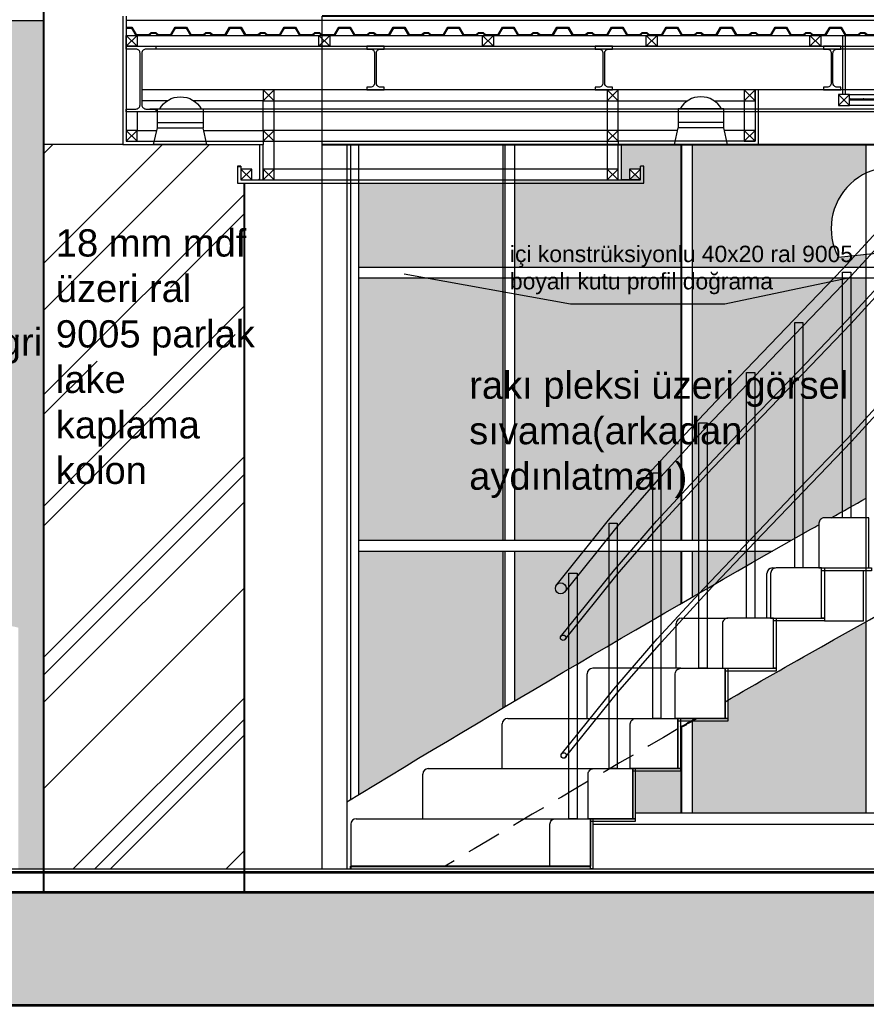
# Model space of a CAD drawing. Header units: millimetres. Extents: x 54215 to 67697, y 23496 to 56611.
# Drawn here: x 56746.5 to 57056.9, y 42727.5 to 43088.7 of the extents above; entities that cross this region are included whole.
import ezdxf

# ---------------------------------------------------------------- set-up
doc = ezdxf.new("R2010")
doc.units = ezdxf.units.MM
doc.linetypes.add('DASHED', pattern=[19.05, 12.7, -6.35])
for name, color, linetype, lineweight in [('- 0.25', 43, 'Continuous', 25), ('no3_ahsap gorunus arka ince', 53, 'Continuous', 15), ('no3_ahsap gorunus on ince', 32, 'Continuous', 13), ('no3_cam gorunus arka', 140, 'Continuous', 13), ('no3_duvar kaplama', 8, 'Continuous', 0), ('no3_duvar mevcut', 4, 'Continuous', 35), ('no3_döşeme kaplama', 8, 'Continuous', 0), ('no3_döşeme kaplama trimli', 8, 'Continuous', 0), ('no3_kutu profil gorunus', 8, 'Continuous', 0), ('no3_kutuprofil kesit', 74, 'Continuous', 18), ('no3_tavan aydınlatma', 50, 'Continuous', 13), ('no3_tefriş arka ince', 65, 'Continuous', 13), ('no3_yazı duvar', 152, 'Continuous', 0), ('t_ahsap', 25, 'Continuous', 20), ('t_tarama', 251, 'Continuous', 20)]:
    doc.layers.add(name, color=color, linetype=linetype, lineweight=lineweight)
doc.layers.add('0 rölöve', color=7, linetype='Continuous', true_color=0xf1380e)
doc.layers.add('no3_alçıpan kesit', color=7, linetype='Continuous', lineweight=20, true_color=0xf5003d)
doc.layers.add('no3_tefriş ön ince', color=7, linetype='Continuous', lineweight=18, true_color=0x8c1aff)
doc.styles.get("Standard").update_dxf_attribs({"font": 'arial.ttf'})

# ---------------------------------------------------------------- blocks, each defined once
blk = doc.blocks.new('tttt')
at = {"layer": 'no3_tavan aydınlatma'}
for p, q in [((1863.51, 4802.4), (1846.81, 4802.4)), ((1846.81, 4802.4), (1846.81, 4797.4)), ((1863.51, 4797.4), (1863.51, 4802.4)), ((1845.41, 4789.31), (1846.81, 4795.4)), ((1863.51, 4797.4), (1846.81, 4797.4)), ((1846.81, 4797.4), (1846.81, 4795.4)), ((1863.51, 4795.4), (1846.81, 4795.4)), ((1863.51, 4795.4), (1863.51, 4797.4)), ((1864.91, 4789.31), (1863.51, 4795.4)), ((1845.41, 4789.31), (1864.91, 4789.31))]:
    blk.add_line(p, q, dxfattribs=at)
blk.add_arc((1855.08, 4798.02), 8.79, 29.8912, 150.1088, dxfattribs=at)
blk = doc.blocks.new('çesan tavanbıdı')
at = {"layer": 'no3_kutu profil gorunus'}
for p, q in [((1977.78, 4837.69), (1977.78, 4859.38)), ((1978.78, 4837.69), (1978.78, 4859.38)), ((2072.08, 4837.69), (2072.08, 4859.38)), ((2073.08, 4837.69), (2073.08, 4859.38)), ((1980.28, 4837.69), (2070.58, 4837.69)), ((2070.58, 4835.99), (1980.28, 4835.99)), ((2070.58, 4835.69), (1980.28, 4835.69)), ((2070.58, 4833.69), (1980.28, 4833.69))]:
    blk.add_line(p, q, dxfattribs=at)
for centre in [(1980.43, 4836.14), (1985.43, 4836.14), (1990.43, 4836.14), (1995.43, 4836.14), (2000.43, 4836.14), (2005.43, 4836.14), (2010.43, 4836.14), (2015.43, 4836.14), (2020.43, 4836.14), (2025.43, 4836.14), (2030.43, 4836.14), (2035.43, 4836.14), (2040.43, 4836.14), (2045.43, 4836.14), (2050.43, 4836.14), (2055.43, 4836.14), (2060.43, 4836.14), (2065.43, 4836.14), (2070.43, 4836.14)]:
    blk.add_circle(centre, 0.15, dxfattribs=at)
at = {"layer": 'no3_kutuprofil kesit'}
for p, q in [((1976.28, 4833.69), (1980.28, 4837.69)), ((1980.28, 4833.69), (1976.28, 4837.69)), ((2070.58, 4833.69), (2074.58, 4837.69)), ((2074.58, 4833.69), (2070.58, 4837.69))]:
    blk.add_line(p, q, dxfattribs=at)
for points in [[(1976.28, 4833.69), (1980.28, 4833.69), (1980.28, 4837.69), (1976.28, 4837.69)], [(2070.58, 4833.69), (2074.58, 4833.69), (2074.58, 4837.69), (2070.58, 4837.69)]]:
    blk.add_lwpolyline(points, close=True, dxfattribs=at)
blk = doc.blocks.new('50ad')
at = {"layer": 't_ahsap'}
blk.add_lwpolyline([(826.37, -8720.73), (784.92, -8725.1)], dxfattribs=at)
blk.add_arc((804.76, -8714.48), 22.5, 343.8826, 208.1494, dxfattribs=at)
at = {"layer": 't_tarama'}
blk.add_lwpolyline([(803.73, -8666.96), (803.73, -8692)], dxfattribs=at)

msp = doc.modelspace()

# ---------------------------------------------------------------- hatches: boundary and pattern name
at = {"layer": 'no3_cam gorunus arka'}
h = msp.add_hatch(dxfattribs=at)
h.set_pattern_fill('AR-RROOF', color=252, scale=2, angle=45, style=0)
h.set_pattern_definition([(45, (43807.66, 19545.5), (43.10523, 114.94728), [762, -101.6, 254, -50.8]), (45, (43837.475, 19611.235), (-83.69599, 11.85394), [152.4, -16.764, 304.8, -38.1]), (45, (43795.09, 19593.993), (162.72224, 210.856414), [406.4, -71.12, 203.2, -50.8])])
h.paths.add_polyline_path([(56834.602, 43035.187), (56834.602, 43042.956), (56815.152, 43042.956), (56795.652, 43042.956), (56790.802, 43042.956), (56784.402, 43042.956), (56755.309, 43042.956), (56755.309, 42777.456), (56828.809, 42777.456), (56828.809, 43028.787), (56826.402, 43028.787), (56826.402, 43034.987), (56826.402, 43035.187), (56826.602, 43034.987), (56827.602, 43034.987), (56827.602, 43033.987), (56831.602, 43033.987), (56831.602, 43029.987), (56834.602, 43029.987)])
h.paths.add_polyline_path([(56682.413, 43013.964), (56755.448, 43013.964), (56755.448, 42940.751), (56682.413, 42940.751)], flags=24)
h = msp.add_hatch(color=252, dxfattribs=at)
h.set_gradient(color1=(214, 214, 214), color2=(255, 255, 0), centered=1)
h.paths.add_polyline_path([(57017.339, 43042.956), (57006.089, 43042.956), (56993.214, 43042.956), (56993.214, 42998.056), (57056.919, 42998.056), (57056.919, 43002.651), (57046.694, 43001.573, -0.4288779), (57056.919, 43032.531), (57056.919, 43042.956)])
h.paths.add_polyline_path([(56924.775, 43008.872), (57052.682, 43008.872), (57052.682, 42984.968), (56924.775, 42984.968)], flags=24)
h = msp.add_hatch(color=252, dxfattribs=at)
h.set_gradient(color1=(214, 214, 214), color2=(255, 255, 0), centered=1)
h.paths.add_polyline_path([(56988.992, 43042.956), (56986.589, 43042.956), (56967.139, 43042.956), (56967.139, 43029.987), (56965.939, 43029.987), (56961.939, 43029.987), (56928.104, 43029.987), (56928.104, 43028.787), (56975.339, 43028.787), (56975.339, 43034.987), (56974.139, 43034.987), (56974.139, 43033.987), (56974.139, 43029.987), (56972.139, 43031.987), (56970.139, 43029.987), (56970.139, 43033.987), (56974.139, 43033.987), (56974.139, 43034.987), (56975.339, 43034.987), (56975.339, 43028.787), (56928.104, 43028.787), (56928.104, 42998.056), (56988.992, 42998.056)])
h = msp.add_hatch(color=252, dxfattribs=at)
h.set_gradient(color1=(214, 214, 214), color2=(255, 255, 0), centered=1)
h.paths.add_polyline_path([(57049.025, 42998.056, -0.0469859), (57046.694, 43001.573, -0.4288779), (57056.919, 43032.531), (57056.919, 43042.956), (57017.339, 43042.956), (57006.089, 43042.956), (56993.214, 43042.956), (56993.214, 42998.056)])
h = msp.add_hatch(color=252, dxfattribs=at)
h.set_gradient(color1=(214, 214, 214), color2=(255, 255, 0), centered=1)
h.paths.add_polyline_path([(56923.768, 43028.787), (56870.897, 43028.787), (56870.897, 42998.056), (56923.768, 42998.056)])
h = msp.add_hatch(color=252, dxfattribs=at)
h.set_gradient(color1=(214, 214, 214), color2=(255, 255, 0), centered=1)
h.paths.add_polyline_path([(56870.897, 42994.056), (56870.897, 42897.958), (56923.768, 42897.958), (56923.768, 42994.056)])
h = msp.add_hatch(color=252, dxfattribs=at)
h.set_gradient(color1=(214, 214, 214), color2=(255, 255, 0), centered=1)
h.paths.add_polyline_path([(56928.104, 42994.056), (56928.104, 42897.958), (56988.992, 42897.958), (56988.992, 42994.056)])
h = msp.add_hatch(color=252, dxfattribs=at)
h.set_gradient(color1=(214, 214, 214), color2=(255, 255, 0), centered=1)
h.paths.add_polyline_path([(56993.214, 42994.056), (56993.214, 42897.958), (57029.56, 42897.958, -0.0003108), (57036.547, 42901.925, 0.000115), (57039.555, 42903.608), (57039.555, 42904.132, -0.4142136), (57041.555, 42906.132), (57044.058, 42906.132, 0.0004801), (57056.919, 42913.363), (57056.919, 42994.056)])
h = msp.add_hatch(color=252, dxfattribs=at)
h.set_gradient(color1=(214, 214, 214), color2=(255, 255, 0), centered=1)
h.paths.add_polyline_path([(56870.897, 42893.958), (56870.897, 42804.74, -0.0023852), (56923.768, 42836.48), (56923.768, 42893.958)])
h = msp.add_hatch(color=252, dxfattribs=at)
h.set_gradient(color1=(214, 214, 214), color2=(255, 255, 0), centered=1)
h.paths.add_polyline_path([(56928.104, 42893.958), (56928.104, 42839.052, -0.002729), (56988.992, 42874.699), (56988.992, 42893.958)])
h = msp.add_hatch(color=252, dxfattribs=at)
h.set_gradient(color1=(214, 214, 214), color2=(255, 255, 0), centered=1)
h.paths.add_polyline_path([(56993.214, 42877.138, -0.0013074), (57022.535, 42893.958), (56993.214, 42893.958)])
h = msp.add_hatch(color=252, dxfattribs=at)
h.set_gradient(color1=(214, 214, 214), color2=(255, 255, 0), centered=1)
h.paths.add_polyline_path([(57056.919, 42797.86), (57056.919, 42868.126, -0.0006284), (57040.473, 42858.898, 0.0015302), (57006.159, 42839.307), (57006.159, 42832.603), (57006.159, 42831.603), (56993.214, 42831.603), (56993.214, 42797.86)])
h = msp.add_hatch(color=252, dxfattribs=at)
h.set_gradient(color1=(214, 214, 214), color2=(255, 255, 0), centered=1)
h.paths.add_polyline_path([(56988.821, 42829.302), (56988.821, 42814.221), (56988.821, 42813.221), (56972.197, 42813.221), (56972.197, 42797.86), (56988.992, 42797.86), (56988.992, 42829.401, 0.0000075)])
at = {"layer": 'no3_duvar kaplama'}
h = msp.add_hatch(dxfattribs=at)
h.set_pattern_fill('JIS_STN_2.5', color=256, scale=3)
h.set_pattern_definition([(45, (43807.661, 19545.4995), (-5.3033009, 5.3033009), []), (45, (43812.956, 19545.4995), (-5.3033009, 5.3033009), [3.6, -1.5])])
h.paths.add_polyline_path([(56962.143, 43363.956), (56962.143, 43323.956), (56978.143, 43323.956), (56978.143, 43363.956), (57083.143, 43363.956), (57083.143, 43323.956), (57099.143, 43323.956), (57099.143, 43363.956), (57204.143, 43363.956), (57204.143, 43323.956), (57220.143, 43323.956), (57220.143, 43363.956), (57325.143, 43363.956), (57325.143, 43323.956), (57409.143, 43323.956), (57409.143, 43363.956), (57545.809, 43363.956), (57545.809, 43323.956), (57592.309, 43323.956), (57592.309, 42768.956), (57578.309, 42768.956), (56093.309, 42768.956), (56093.309, 42772.956), (56093.309, 42777.456), (55471.809, 42777.456), (55471.809, 42759.956), (55441.809, 42759.956), (55441.809, 42742.456), (55411.809, 42742.456), (55411.809, 42737.456), (55313.583, 42737.456), (55313.583, 42727.456), (57631.659, 42727.456), (57631.659, 43409.456), (55583.309, 43409.456), (55583.309, 43309.456), (56083.309, 43309.456), (56083.309, 43323.956), (56093.309, 43323.956), (56143.643, 43323.956), (56143.643, 43363.956), (56248.643, 43363.956), (56248.643, 43323.956), (56264.643, 43323.956), (56264.643, 43363.956), (56369.643, 43363.956), (56369.643, 43323.956), (56385.643, 43323.956), (56385.643, 43363.956), (56490.643, 43363.956), (56490.643, 43326.338), (56506.643, 43326.338), (56506.643, 43363.956), (56611.643, 43363.956), (56611.643, 43323.956), (56627.643, 43323.956), (56627.643, 43363.956), (56732.643, 43363.956), (56732.643, 43323.956), (56740.643, 43323.956), (56748.643, 43323.956), (56748.643, 43363.956), (56786.643, 43363.956), (56786.643, 43323.956), (56857.143, 43323.956), (56857.143, 43363.956)])
h.paths.add_polyline_path([(55219.701, 42730.389), (55357.699, 42730.389), (55357.699, 42768.808), (55219.701, 42768.808)], flags=9)
h = msp.add_hatch(dxfattribs=at)
h.set_pattern_fill('AR-SAND', color=256, scale=0.25, style=0)
h.set_pattern_definition([(37.5, (43807.661, 19545.499), (-0.400008, 12.235331), [0, -9.652, 0, -10.795, 0, -10.31875]), (7.5, (43807.66, 19545.5), (11.238082, 17.920628), [0, -5.207, 0, -8.6995, 0, -3.33375]), (327.5, (43799.85, 19545.499), (19.7748093, 0.0359296), [0, -3.175, 0, -11.43, 0, -14.9225]), (317.5, (43799.85, 19545.5), (19.088911, 5.573233), [0, -1.5875, 0, -7.493, 0, -8.5725])])
h.paths.add_polyline_path([(56755.309, 43042.956), (56755.309, 43088.461), (56674.503, 43088.461), (56674.503, 42876.579), (56543.119, 42876.579), (56543.119, 43088.461), (56492.35, 43088.461), (56492.35, 42876.579), (56360.965, 42876.579), (56360.965, 43088.461), (56311.049, 43088.461), (56311.049, 42876.579), (56179.665, 42876.579), (56179.665, 43088.461), (56147.109, 43088.461), (56147.109, 42864.069, -0.0295303), (56152.544, 42865.852, -0.1297088), (56177.274, 42865.852, -0.1297088), (56202.005, 42865.852, -0.1297088), (56226.735, 42865.852, -0.1297088), (56251.465, 42865.852, -0.1297088), (56276.196, 42865.852, -0.1297088), (56300.926, 42865.852, -0.1297088), (56325.657, 42865.852, -0.1297088), (56350.387, 42865.852, -0.1297088), (56375.117, 42865.852, -0.1297088), (56399.848, 42865.852, -0.1297088), (56424.578, 42865.852, -0.1297088), (56449.309, 42865.852, -0.1297088), (56474.039, 42865.852, -0.1297088), (56498.77, 42865.852, -0.1297088), (56523.5, 42865.852, -0.1297088), (56548.23, 42865.852, -0.1297088), (56572.961, 42865.852, -0.1297088), (56597.691, 42865.852, -0.1297088), (56622.422, 42865.852, -0.1297088), (56647.152, 42865.852, -0.1297088), (56671.883, 42865.852, -0.1297088), (56696.613, 42865.852, -0.1297088), (56721.343, 42865.852, -0.1297088), (56746.074, 42865.852), (56746.074, 42820.947), (56746.074, 42815.947), (56746.074, 42807.14), (56746.074, 42806.64), (56746.074, 42803.051), (56746.074, 42782.456), (56746.074, 42777.456), (56755.309, 42777.456)])

# ---------------------------------------------------------------- linework, layer by layer
at = {"layer": '- 0.25'}
for p, q in [((56755.309, 43323.956), (56755.309, 42768.956)), ((56828.809, 43028.787), (56828.809, 42768.956))]:
    msp.add_line(p, q, dxfattribs=at)
for p, q in [((57017.339, 43042.956), (57220.809, 43042.956)), ((56867.921, 42777.456), (56867.921, 42778.456)), ((56867.921, 42778.456), (56940.956, 42778.456)), ((56940.956, 42778.456), (56955.798, 42778.456))]:
    msp.add_line(p, q)
msp.add_lwpolyline([(56857.43, 43042.956), (57271.688, 43042.956), (57271.688, 43089.956), (56857.43, 43089.956)])
msp.add_lwpolyline([(56988.821, 42829.302, -0.0002553), (56994.528, 42832.603)], format="xyb")
at = {"layer": '0 rölöve'}
msp.add_line((56826.402, 43034.987), (56827.602, 43034.987), dxfattribs=at)
at = {"layer": 'no3_ahsap gorunus arka ince'}
for p, q in [((57020.517, 42869.368), (57020.517, 42885.75)), ((57022.517, 42887.75), (57023.657, 42887.75)), ((56987.187, 42850.985), (56987.187, 42867.368)), ((56989.187, 42869.368), (57006.184, 42869.368)), ((56954.604, 42832.603), (56954.604, 42848.985)), ((56988.91, 42850.985), (56956.604, 42850.985)), ((56923.444, 42814.221), (56923.444, 42830.603)), ((56925.444, 42832.603), (56972.391, 42832.603)), ((56894.349, 42795.838), (56894.349, 42812.221)), ((56896.349, 42814.221), (56956.966, 42814.221)), ((56869.921, 42795.838), (56956.63, 42795.838)), ((56867.921, 42793.838), (56867.921, 42777.456))]:
    msp.add_line(p, q, dxfattribs=at)
for centre in [(57022.517, 42885.75), (56989.187, 42867.368), (56956.604, 42848.985), (56925.444, 42830.603), (56896.349, 42812.221), (56869.921, 42793.838)]:
    msp.add_arc(centre, 2, 90, 180, dxfattribs=at)
at = {"layer": 'no3_ahsap gorunus on ince'}
msp.add_line((56147.109, 43088.461), (56755.309, 43088.461), dxfattribs=at)
for points in [[(57039.555, 42887.75), (57057.883, 42887.75), (57057.883, 42906.132), (57041.555, 42906.132, 0.4142136), (57039.555, 42904.132)], [(57021.848, 42869.368), (57040.546, 42869.368), (57040.546, 42887.75), (57023.848, 42887.75, 0.4142136), (57021.848, 42885.75)], [(57004.184, 42850.985), (57022.854, 42850.985), (57022.854, 42869.368), (57006.184, 42869.368, 0.4142136), (57004.184, 42867.368)], [(56988.91, 42850.985), (57005.172, 42850.985), (57005.172, 42832.603), (56986.91, 42832.603), (56986.91, 42848.985, -0.4142136)], [(56972.391, 42832.603), (56987.866, 42832.603), (56987.866, 42814.221), (56970.391, 42814.221), (56970.391, 42830.603, -0.4142136)], [(56956.966, 42814.221), (56971.294, 42814.221), (56971.294, 42795.838), (56954.966, 42795.838), (56954.966, 42812.221, -0.4142136)], [(56942.956, 42795.838), (56955.798, 42795.838), (56955.798, 42778.456), (56940.956, 42778.456), (56940.956, 42793.838, -0.4142136)]]:
    msp.add_lwpolyline(points, format="xyb", close=True, dxfattribs=at)
at = {"layer": 'no3_alçıpan kesit'}
for p, q in [((56835.802, 43044.156), (56835.802, 43042.956)), ((56965.939, 43044.156), (56965.939, 43042.956)), ((56834.602, 43029.987), (56834.602, 43042.956)), ((56835.802, 43029.987), (56835.802, 43042.956)), ((56965.939, 43029.987), (56965.939, 43042.956)), ((56967.139, 43029.987), (56967.139, 43042.956)), ((56975.339, 43034.987), (56974.139, 43034.987)), ((56974.139, 43029.987), (56967.139, 43029.987))]:
    msp.add_line(p, q, dxfattribs=at)
for points in [[(56784.402, 43089.956), (56784.402, 43042.956), (56835.802, 43042.956)], [(56785.602, 43089.956), (56785.602, 43044.156), (56835.802, 43044.156)], [(57017.339, 43062.956), (57017.339, 43042.956), (56965.939, 43042.956)], [(57016.139, 43062.956), (57016.139, 43044.156), (56965.939, 43044.156)], [(56826.402, 43034.987), (56826.402, 43028.787), (56975.339, 43028.787), (56975.339, 43034.987)], [(56827.602, 43034.987), (56827.602, 43029.987), (56974.139, 43029.987), (56974.139, 43034.987)]]:
    msp.add_lwpolyline(points, dxfattribs=at)
at = {"layer": 'no3_duvar mevcut'}
for p, q in [((56093.309, 42768.956), (57592.309, 42768.956)), ((55313.583, 42727.456), (57631.659, 42727.456))]:
    msp.add_line(p, q, dxfattribs=at)
at = {"layer": 'no3_döşeme kaplama'}
for p, q in [((57592.309, 43088.456), (56785.602, 43088.456)), ((56093.309, 42777.456), (57592.309, 42777.456)), ((56093.309, 42776.456), (57592.309, 42776.456)), ((56093.309, 42775.956), (57592.309, 42775.956))]:
    msp.add_line(p, q, dxfattribs=at)
at = {"layer": 'no3_döşeme kaplama trimli', "linetype": 'DASHED'}
msp.add_lwpolyline([(56902.575, 42778.456, -0.0038346), (56987.866, 42828.748)], format="xyb", dxfattribs=at)
at = {"layer": 'no3_kutu profil gorunus'}
for p, q in [((56785.602, 43082.956), (57220.809, 43082.956)), ((56785.602, 43078.956), (57220.809, 43078.956)), ((57209.456, 43077.936), (56796.402, 43077.936)), ((57214.526, 43062.956), (56791.332, 43062.956)), ((56797.05, 43055.976), (56794.202, 43055.976)), ((56797.05, 43054.956), (56794.202, 43054.956)), ((57209.456, 43055.976), (56796.402, 43055.976)), ((57341.309, 43054.956), (56796.402, 43054.956)), ((56987.987, 43055.976), (56813.754, 43055.976)), ((56987.987, 43054.956), (56813.754, 43054.956)), ((57016.139, 43055.976), (57004.691, 43055.976)), ((57016.139, 43054.956), (57004.691, 43054.956))]:
    msp.add_line(p, q, dxfattribs=at)
for points in [[(56943.237, 42881.378), (56962.45, 42905.317), (56978.448, 42923.7), (56995.361, 42942.082), (57012.839, 42960.464), (57030.517, 42978.847), (57048.195, 42997.229), (57065.034, 43015.611), (57081.153, 43033.994), (57096.064, 43052.376), (57109.457, 43070.759), (57121.056, 43089.141), (57130.622, 43107.523), (57137.955, 43125.906), (57142.906, 43144.288), (57142.906, 43162.67)], [(56946.343, 42878.855), (56965.556, 42902.795), (56981.554, 42921.177), (56998.467, 42939.559), (57015.945, 42957.942), (57033.623, 42976.324), (57051.301, 42994.706), (57068.14, 43013.089), (57084.259, 43031.471), (57099.17, 43049.853), (57112.563, 43068.236), (57124.162, 43086.618), (57133.728, 43105), (57141.061, 43123.383), (57146.012, 43141.765), (57146.012, 43160.148)], [(56944.852, 42862.568), (56964.065, 42886.508), (56980.063, 42904.89), (56996.976, 42923.272), (57014.453, 42941.655), (57032.132, 42960.037), (57049.81, 42978.419), (57066.649, 42996.802), (57082.768, 43015.184), (57097.678, 43033.566), (57111.072, 43051.949), (57122.671, 43070.331), (57132.236, 43088.714), (57139.57, 43107.096), (57144.521, 43125.478), (57144.521, 43143.861)], [(56946.343, 42861.433), (56965.556, 42885.372), (56981.554, 42903.754), (56998.467, 42922.137), (57015.945, 42940.519), (57033.623, 42958.901), (57051.301, 42977.284), (57068.14, 42995.666), (57084.259, 43014.048), (57099.17, 43032.431), (57112.563, 43050.813), (57124.162, 43069.195), (57133.728, 43087.578), (57141.061, 43105.96), (57146.012, 43124.342), (57146.012, 43142.725)], [(56945.09, 42819.399), (56964.303, 42843.338), (56980.301, 42861.72), (56997.214, 42880.103), (57014.692, 42898.485), (57032.37, 42916.867), (57050.048, 42935.25), (57066.887, 42953.632), (57083.007, 42972.014), (57097.917, 42990.397), (57111.31, 43008.779), (57122.909, 43027.161), (57132.475, 43045.544), (57139.809, 43063.926), (57144.759, 43082.309), (57144.759, 43100.691)], [(56946.582, 42818.263), (56965.794, 42842.202), (56981.793, 42860.584), (56998.706, 42878.967), (57016.183, 42897.349), (57033.862, 42915.732), (57051.54, 42934.114), (57068.379, 42952.496), (57084.498, 42970.879), (57099.408, 42989.261), (57112.802, 43007.643), (57124.401, 43026.026), (57133.966, 43044.408), (57141.3, 43062.79), (57146.25, 43081.173), (57146.25, 43099.555)], [(56800.57, 43058.956), (56791.332, 43058.956)], [(56813.959, 43048.156), (56835.802, 43048.156), (56835.802, 43058.956), (56810.394, 43058.956)], [(56987.782, 43048.156), (56965.939, 43048.156), (56965.939, 43058.956), (56991.347, 43058.956)], [(57001.171, 43058.956), (57012.139, 43058.956), (57012.139, 43048.156), (57004.895, 43048.156)], [(56789.602, 43054.956), (56789.602, 43048.156), (56796.845, 43048.156)]]:
    msp.add_lwpolyline(points, dxfattribs=at)
for points in [[(56839.802, 43058.956), (56961.939, 43058.956), (56961.939, 43048.156), (56839.802, 43048.156)], [(56839.802, 43044.156), (56961.939, 43044.156), (56961.939, 43033.987), (56839.802, 43033.987)], [(57051.219, 42906.132), (57048.219, 42906.132), (57048.219, 42996.132), (57051.219, 42996.132)], [(57033.697, 42887.75), (57030.697, 42887.75), (57030.697, 42977.75), (57033.697, 42977.75)], [(57016.019, 42869.368), (57013.019, 42869.368), (57013.019, 42959.368), (57016.019, 42959.368)], [(56998.541, 42850.985), (56995.541, 42850.985), (56995.541, 42940.985), (56998.541, 42940.985)], [(56981.628, 42832.603), (56978.628, 42832.603), (56978.628, 42922.603), (56981.628, 42922.603)], [(56965.63, 42814.221), (56962.63, 42814.221), (56962.63, 42904.221), (56965.63, 42904.221)], [(56950.877, 42795.838), (56947.877, 42795.838), (56947.877, 42885.838), (56950.877, 42885.838)]]:
    msp.add_lwpolyline(points, close=True, dxfattribs=at)
for centre, radius in [((56944.917, 42880.281), 2), ((56945.787, 42862.181), 1), ((56946.025, 42819.012), 1)]:
    msp.add_circle(centre, radius, dxfattribs=at)
at = {"layer": 'no3_kutuprofil kesit'}
for p, q in [((56785.602, 43082.956), (56789.602, 43078.956)), ((56789.602, 43082.956), (56785.602, 43078.956)), ((56785.602, 43082.956), (56789.602, 43078.956)), ((56789.602, 43082.956), (56785.602, 43078.956)), ((56856.256, 43082.956), (56860.256, 43078.956)), ((56860.256, 43082.956), (56856.256, 43078.956)), ((56916.256, 43082.956), (56920.256, 43078.956)), ((56920.256, 43082.956), (56916.256, 43078.956)), ((56976.256, 43082.956), (56980.256, 43078.956)), ((56980.256, 43082.956), (56976.256, 43078.956)), ((57036.256, 43082.956), (57040.256, 43078.956)), ((57040.256, 43082.956), (57036.256, 43078.956)), ((56835.802, 43058.956), (56839.802, 43062.956)), ((56839.802, 43058.956), (56835.802, 43062.956)), ((56961.939, 43058.956), (56965.939, 43062.956)), ((56965.939, 43058.956), (56961.939, 43062.956)), ((57012.139, 43058.956), (57016.139, 43062.956)), ((57016.139, 43058.956), (57012.139, 43062.956)), ((56785.602, 43044.156), (56789.602, 43048.156)), ((56789.602, 43044.156), (56785.602, 43048.156)), ((56835.802, 43044.156), (56839.802, 43048.156)), ((56839.802, 43044.156), (56835.802, 43048.156)), ((56961.939, 43044.156), (56965.939, 43048.156)), ((56965.939, 43044.156), (56961.939, 43048.156)), ((57012.139, 43044.156), (57016.139, 43048.156)), ((57016.139, 43044.156), (57012.139, 43048.156)), ((56866.585, 42777.456), (56866.585, 43042.956)), ((56867.921, 42802.933), (56867.921, 43042.956)), ((56870.897, 42804.74), (56870.897, 43042.956)), ((56923.768, 42897.958), (56923.768, 43042.956)), ((56924.465, 42897.958), (56924.465, 43042.956)), ((56928.104, 42897.958), (56928.104, 43042.956)), ((56988.992, 42897.958), (56988.992, 43042.956)), ((56989.247, 42897.958), (56989.247, 43042.956)), ((56993.214, 42897.958), (56993.214, 43042.956)), ((57056.919, 42797.86), (57056.919, 43042.956)), ((57056.919, 43027.269), (57056.919, 43042.956)), ((56827.602, 43029.987), (56831.602, 43033.987)), ((56831.602, 43029.987), (56827.602, 43033.987)), ((56835.802, 43029.987), (56839.802, 43033.987)), ((56839.802, 43029.987), (56835.802, 43033.987)), ((56961.939, 43029.987), (56965.939, 43033.987)), ((56965.939, 43029.987), (56961.939, 43033.987)), ((56970.139, 43029.987), (56974.139, 43033.987)), ((56974.139, 43029.987), (56970.139, 43033.987)), ((56870.897, 42998.056), (57118.115, 42998.056)), ((56870.897, 42994.056), (57116.115, 42994.056)), ((56870.897, 42897.958), (57029.56, 42897.958)), ((56870.869, 42893.958), (57022.535, 42893.958)), ((56923.768, 42836.48), (56923.768, 42893.958)), ((56924.465, 42836.894), (56924.465, 42893.958)), ((56928.104, 42839.052), (56928.104, 42893.958)), ((56988.992, 42874.699), (56988.992, 42893.958)), ((56989.247, 42874.847), (56989.247, 42893.958)), ((56993.214, 42877.138), (56993.214, 42893.958)), ((56993.214, 42797.86), (56993.214, 42831.844)), ((56988.992, 42797.86), (56988.992, 42829.401)), ((56989.247, 42797.86), (56989.247, 42829.549)), ((57257.988, 42797.86), (56972.197, 42797.86)), ((56956.63, 42793.86), (57257.988, 42793.86))]:
    msp.add_line(p, q, dxfattribs=at)
for points in [[(56785.602, 43085.956), (56787.702, 43085.956), (56789.302, 43083.256), (56793.902, 43083.256), (56794.802, 43084.056), (56796.402, 43084.056), (56797.302, 43083.256), (56801.902, 43083.256), (56803.502, 43085.956), (56805.602, 43085.956)], [(56785.602, 43085.656), (56787.531, 43085.656), (56789.131, 43082.956), (56794.016, 43082.956), (56794.916, 43083.756), (56796.288, 43083.756), (56797.188, 43082.956), (56802.073, 43082.956), (56803.673, 43085.656), (56805.602, 43085.656)], [(56805.602, 43085.956), (56807.702, 43085.956), (56809.302, 43083.256), (56813.902, 43083.256), (56814.802, 43084.056), (56816.402, 43084.056), (56817.302, 43083.256), (56821.902, 43083.256), (56823.502, 43085.956), (56825.602, 43085.956)], [(56805.602, 43085.656), (56807.531, 43085.656), (56809.131, 43082.956), (56814.016, 43082.956), (56814.916, 43083.756), (56816.288, 43083.756), (56817.188, 43082.956), (56822.073, 43082.956), (56823.673, 43085.656), (56825.602, 43085.656)], [(56825.602, 43085.956), (56827.702, 43085.956), (56829.302, 43083.256), (56833.902, 43083.256), (56834.802, 43084.056), (56836.402, 43084.056), (56837.302, 43083.256), (56841.902, 43083.256), (56843.502, 43085.956), (56845.602, 43085.956)], [(56825.602, 43085.656), (56827.531, 43085.656), (56829.131, 43082.956), (56834.016, 43082.956), (56834.916, 43083.756), (56836.288, 43083.756), (56837.188, 43082.956), (56842.073, 43082.956), (56843.673, 43085.656), (56845.602, 43085.656)], [(56845.602, 43085.956), (56847.702, 43085.956), (56849.302, 43083.256), (56853.902, 43083.256), (56854.802, 43084.056), (56856.402, 43084.056), (56857.302, 43083.256), (56861.902, 43083.256), (56863.502, 43085.956), (56865.602, 43085.956)], [(56845.602, 43085.656), (56847.531, 43085.656), (56849.131, 43082.956), (56854.016, 43082.956), (56854.916, 43083.756), (56856.288, 43083.756), (56857.188, 43082.956), (56862.073, 43082.956), (56863.673, 43085.656), (56865.602, 43085.656)], [(56865.602, 43085.956), (56867.702, 43085.956), (56869.302, 43083.256), (56873.902, 43083.256), (56874.802, 43084.056), (56876.402, 43084.056), (56877.302, 43083.256), (56881.902, 43083.256), (56883.502, 43085.956), (56885.602, 43085.956)], [(56865.602, 43085.656), (56867.531, 43085.656), (56869.131, 43082.956), (56874.016, 43082.956), (56874.916, 43083.756), (56876.288, 43083.756), (56877.188, 43082.956), (56882.073, 43082.956), (56883.673, 43085.656), (56885.602, 43085.656)], [(56885.602, 43085.956), (56887.702, 43085.956), (56889.302, 43083.256), (56893.902, 43083.256), (56894.802, 43084.056), (56896.402, 43084.056), (56897.302, 43083.256), (56901.902, 43083.256), (56903.502, 43085.956), (56905.602, 43085.956)], [(56885.602, 43085.656), (56887.531, 43085.656), (56889.131, 43082.956), (56894.016, 43082.956), (56894.916, 43083.756), (56896.288, 43083.756), (56897.188, 43082.956), (56902.073, 43082.956), (56903.673, 43085.656), (56905.602, 43085.656)], [(56905.602, 43085.956), (56907.702, 43085.956), (56909.302, 43083.256), (56913.902, 43083.256), (56914.802, 43084.056), (56916.402, 43084.056), (56917.302, 43083.256), (56921.902, 43083.256), (56923.502, 43085.956), (56925.602, 43085.956)], [(56905.602, 43085.656), (56907.531, 43085.656), (56909.131, 43082.956), (56914.016, 43082.956), (56914.916, 43083.756), (56916.288, 43083.756), (56917.188, 43082.956), (56922.073, 43082.956), (56923.673, 43085.656), (56925.602, 43085.656)], [(56925.602, 43085.956), (56927.702, 43085.956), (56929.302, 43083.256), (56933.902, 43083.256), (56934.802, 43084.056), (56936.402, 43084.056), (56937.302, 43083.256), (56941.902, 43083.256), (56943.502, 43085.956), (56945.602, 43085.956)], [(56925.602, 43085.656), (56927.531, 43085.656), (56929.131, 43082.956), (56934.016, 43082.956), (56934.916, 43083.756), (56936.288, 43083.756), (56937.188, 43082.956), (56942.073, 43082.956), (56943.673, 43085.656), (56945.602, 43085.656)], [(56945.602, 43085.956), (56947.702, 43085.956), (56949.302, 43083.256), (56953.902, 43083.256), (56954.802, 43084.056), (56956.402, 43084.056), (56957.302, 43083.256), (56961.902, 43083.256), (56963.502, 43085.956), (56965.602, 43085.956)], [(56945.602, 43085.656), (56947.531, 43085.656), (56949.131, 43082.956), (56954.016, 43082.956), (56954.916, 43083.756), (56956.288, 43083.756), (56957.188, 43082.956), (56962.073, 43082.956), (56963.673, 43085.656), (56965.602, 43085.656)], [(56965.602, 43085.956), (56967.702, 43085.956), (56969.302, 43083.256), (56973.902, 43083.256), (56974.802, 43084.056), (56976.402, 43084.056), (56977.302, 43083.256), (56981.902, 43083.256), (56983.502, 43085.956), (56985.602, 43085.956)], [(56965.602, 43085.656), (56967.531, 43085.656), (56969.131, 43082.956), (56974.016, 43082.956), (56974.916, 43083.756), (56976.288, 43083.756), (56977.188, 43082.956), (56982.073, 43082.956), (56983.673, 43085.656), (56985.602, 43085.656)], [(56985.602, 43085.956), (56987.702, 43085.956), (56989.302, 43083.256), (56993.902, 43083.256), (56994.802, 43084.056), (56996.402, 43084.056), (56997.302, 43083.256), (57001.902, 43083.256), (57003.502, 43085.956), (57005.602, 43085.956)], [(56985.602, 43085.656), (56987.531, 43085.656), (56989.131, 43082.956), (56994.016, 43082.956), (56994.916, 43083.756), (56996.288, 43083.756), (56997.188, 43082.956), (57002.073, 43082.956), (57003.673, 43085.656), (57005.602, 43085.656)], [(57005.602, 43085.956), (57007.702, 43085.956), (57009.302, 43083.256), (57013.902, 43083.256), (57014.802, 43084.056), (57016.402, 43084.056), (57017.302, 43083.256), (57021.902, 43083.256), (57023.502, 43085.956), (57025.602, 43085.956)], [(57005.602, 43085.656), (57007.531, 43085.656), (57009.131, 43082.956), (57014.016, 43082.956), (57014.916, 43083.756), (57016.288, 43083.756), (57017.188, 43082.956), (57022.073, 43082.956), (57023.673, 43085.656), (57025.602, 43085.656)], [(57025.602, 43085.956), (57027.702, 43085.956), (57029.302, 43083.256), (57033.902, 43083.256), (57034.802, 43084.056), (57036.402, 43084.056), (57037.302, 43083.256), (57041.902, 43083.256), (57043.502, 43085.956), (57045.602, 43085.956)], [(57025.602, 43085.656), (57027.531, 43085.656), (57029.131, 43082.956), (57034.016, 43082.956), (57034.916, 43083.756), (57036.288, 43083.756), (57037.188, 43082.956), (57042.073, 43082.956), (57043.673, 43085.656), (57045.602, 43085.656)], [(57045.602, 43085.956), (57047.702, 43085.956), (57049.302, 43083.256), (57053.902, 43083.256), (57054.802, 43084.056), (57056.402, 43084.056), (57057.302, 43083.256), (57061.902, 43083.256), (57063.502, 43085.956), (57065.602, 43085.956)], [(57045.602, 43085.656), (57047.531, 43085.656), (57049.131, 43082.956), (57054.016, 43082.956), (57054.916, 43083.756), (57056.288, 43083.756), (57057.188, 43082.956), (57062.073, 43082.956), (57063.673, 43085.656), (57065.602, 43085.656)]]:
    msp.add_lwpolyline(points, dxfattribs=at)
for points in [[(56789.602, 43082.956), (56789.602, 43078.956), (56785.602, 43078.956), (56785.602, 43082.956)], [(56789.602, 43082.956), (56789.602, 43078.956), (56785.602, 43078.956), (56785.602, 43082.956)], [(56860.256, 43082.956), (56860.256, 43078.956), (56856.256, 43078.956), (56856.256, 43082.956)], [(56920.256, 43082.956), (56920.256, 43078.956), (56916.256, 43078.956), (56916.256, 43082.956)], [(56980.256, 43082.956), (56980.256, 43078.956), (56976.256, 43078.956), (56976.256, 43082.956)], [(57040.256, 43082.956), (57040.256, 43078.956), (57036.256, 43078.956), (57036.256, 43082.956)], [(56835.802, 43058.956), (56839.802, 43058.956), (56839.802, 43062.956), (56835.802, 43062.956)], [(56961.939, 43058.956), (56965.939, 43058.956), (56965.939, 43062.956), (56961.939, 43062.956)], [(57012.139, 43058.956), (57016.139, 43058.956), (57016.139, 43062.956), (57012.139, 43062.956)], [(56785.602, 43044.156), (56789.602, 43044.156), (56789.602, 43048.156), (56785.602, 43048.156)], [(56835.802, 43044.156), (56839.802, 43044.156), (56839.802, 43048.156), (56835.802, 43048.156)], [(56961.939, 43044.156), (56965.939, 43044.156), (56965.939, 43048.156), (56961.939, 43048.156)], [(57012.139, 43044.156), (57016.139, 43044.156), (57016.139, 43048.156), (57012.139, 43048.156)], [(56827.602, 43029.987), (56831.602, 43029.987), (56831.602, 43033.987), (56827.602, 43033.987)], [(56835.802, 43029.987), (56839.802, 43029.987), (56839.802, 43033.987), (56835.802, 43033.987)], [(56961.939, 43029.987), (56965.939, 43029.987), (56965.939, 43033.987), (56961.939, 43033.987)], [(56970.139, 43029.987), (56974.139, 43029.987), (56974.139, 43033.987), (56970.139, 43033.987)], [(57040.546, 42887.75), (57041.538, 42887.75), (57041.538, 42869.368), (57040.546, 42869.368)], [(57040.546, 42887.75), (57058.846, 42887.75), (57058.846, 42886.75), (57040.546, 42886.75)], [(57022.854, 42869.368), (57023.854, 42869.368), (57023.854, 42850.985), (57022.854, 42850.985)], [(57022.854, 42869.368), (57041.538, 42869.368), (57041.538, 42868.368), (57022.854, 42868.368)], [(57005.172, 42850.985), (57006.159, 42850.985), (57006.159, 42832.603), (57005.172, 42832.603)], [(57005.172, 42850.985), (57023.854, 42850.985), (57023.854, 42849.985), (57005.172, 42849.985)], [(56987.866, 42832.603), (56988.821, 42832.603), (56988.821, 42814.221), (56987.866, 42814.221)], [(56987.866, 42832.603), (57006.159, 42832.603), (57006.159, 42831.603), (56987.866, 42831.603)], [(56971.294, 42814.221), (56972.197, 42814.221), (56972.197, 42795.838), (56971.294, 42795.838)], [(56971.294, 42814.221), (56988.821, 42814.221), (56988.821, 42813.221), (56971.294, 42813.221)], [(56955.798, 42795.838), (56956.63, 42795.838), (56956.63, 42777.456), (56955.798, 42777.456)], [(56955.798, 42795.838), (56972.197, 42795.838), (56972.197, 42794.838), (56955.798, 42794.838)]]:
    msp.add_lwpolyline(points, close=True, dxfattribs=at)
for points in [[(56790.672, 43057.476), (56790.672, 43076.436, 0.4142136), (56789.172, 43077.936), (56785.602, 43077.936), (56785.602, 43078.956), (56796.402, 43078.956), (56796.402, 43077.936), (56792.832, 43077.936, 0.4142136), (56791.332, 43076.436), (56791.332, 43057.476, 0.4142136), (56792.832, 43055.976), (56796.402, 43055.976), (56796.402, 43054.956), (56785.602, 43054.956), (56785.602, 43055.976), (56789.172, 43055.976, 0.4142136)], [(56877.293, 43065.476), (56877.293, 43076.436, -0.4142136), (56878.793, 43077.936), (56880.113, 43077.936), (56880.113, 43078.956), (56873.813, 43078.956), (56873.813, 43077.936), (56875.133, 43077.936, -0.4142136), (56876.633, 43076.436), (56876.633, 43065.476, -0.4142136), (56875.133, 43063.976), (56873.813, 43063.976), (56873.813, 43062.956), (56880.113, 43062.956), (56880.113, 43063.976), (56878.793, 43063.976, -0.4142136)], [(56961.004, 43065.476), (56961.004, 43076.436, -0.4142136), (56962.504, 43077.936), (56963.824, 43077.936), (56963.824, 43078.956), (56957.524, 43078.956), (56957.524, 43077.936), (56958.844, 43077.936, -0.4142136), (56960.344, 43076.436), (56960.344, 43065.476, -0.4142136), (56958.844, 43063.976), (56957.524, 43063.976), (56957.524, 43062.956), (56963.824, 43062.956), (56963.824, 43063.976), (56962.504, 43063.976, -0.4142136)], [(57044.714, 43065.476), (57044.714, 43076.436, -0.4142136), (57046.214, 43077.936), (57047.534, 43077.936), (57047.534, 43078.956), (57041.234, 43078.956), (57041.234, 43077.936), (57042.554, 43077.936, -0.4142136), (57044.054, 43076.436), (57044.054, 43065.476, -0.4142136), (57042.554, 43063.976), (57041.234, 43063.976), (57041.234, 43062.956), (57047.534, 43062.956), (57047.534, 43063.976), (57046.214, 43063.976, -0.4142136)]]:
    msp.add_lwpolyline(points, format="xyb", close=True, dxfattribs=at)
at = {"layer": 'no3_tefriş arka ince'}
for p, q in [((56784.402, 43042.956), (56755.309, 43042.956)), ((57055.887, 42868.368), (57055.887, 42886.75)), ((57041.538, 42868.368), (57055.887, 42868.368))]:
    msp.add_line(p, q, dxfattribs=at)
for points in [[(57005.172, 42838.739, -0.0015743), (57040.473, 42858.898, 0.0053801), (57180.517, 42939.237, 0.1332749), (57259.622, 43033.845)], [(57044.058, 42906.132, 0.0004923), (57056.921, 42913.365)], [(56866.429, 42802.026, -0.0076311), (57036.547, 42901.925, 0.000115), (57039.555, 42903.608, 0.000115)]]:
    msp.add_lwpolyline(points, format="xyb", dxfattribs=at)
at = {"layer": 'no3_tefriş ön ince'}
for q in [(56857.43, 43089.956), (56857.43, 43028.787)]:
    msp.add_line((56857.43, 42777.456), q, dxfattribs=at)
at = {"layer": 'no3_yazı duvar'}
msp.add_lwpolyline([(56887.524, 42995.62), (56948.452, 42984.527), (57005.006, 42984.527), (57050.236, 42994.056)], dxfattribs=at)

# ---------------------------------------------------------------- block references
at = {"layer": '0 rölöve'}
for name, p in [('çesan tavanbıdı', (55070.488, 38223.576)), ('tttt', (55141.178, 38253.646))]:
    msp.add_blockref(name, p, dxfattribs=at)
at = {"layer": '0 rölöve', "xscale": -1}
msp.add_blockref('tttt', (58660.563, 38253.646), dxfattribs=at)
at = {"layer": 't_tarama'}
msp.add_blockref('50ad', (56261.778, 51726.668), dxfattribs=at)

# ---------------------------------------------------------------- texts
at = {"layer": 'no3_yazı duvar', "attachment_point": 1}
for s, insert, char_height, width in [('18 mm mdf üzeri ral 9005 parlak lake kaplama kolon', (56759.791, 43011.902), 10, 74.10573), ('dekoratif sıva üzeri ral 7043 gri boya', (56684.913, 43008.964), 10, 74.80909), ('içi konstrüksiyonlu 40x20 ral 9005 boyalı kutu profil doğrama', (56926.275, 43005.872), 6, 143.81258), ('rakı pleksi üzeri görsel sıvama(arkadan aydınlatmalı)', (56911.337, 42959.77), 10, 163.48412)]:
    msp.add_mtext(s, dxfattribs=dict(at, insert=insert, char_height=char_height, width=width))

doc.saveas('drawing.dxf')
